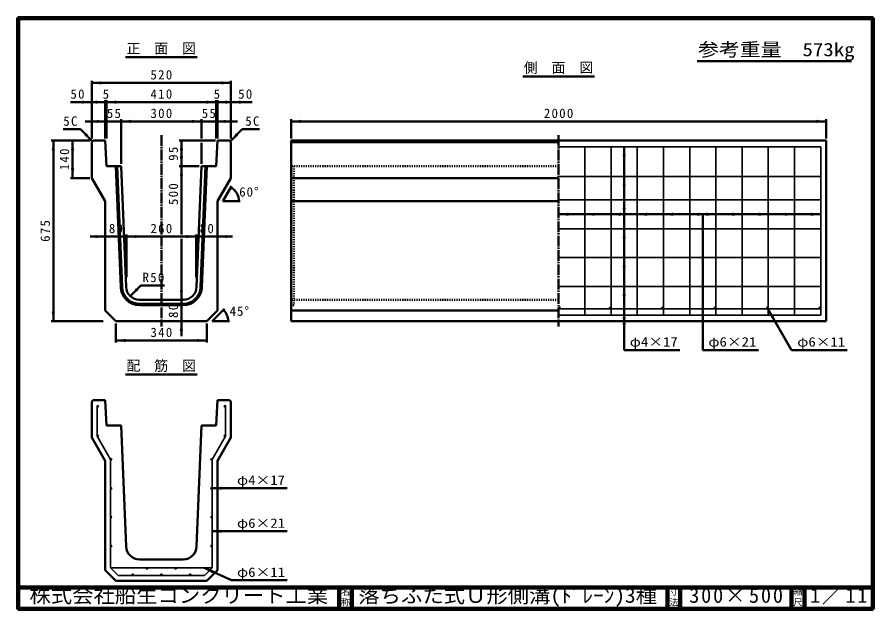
# Model space of a CAD drawing. Units: millimetres, scale not verified. Extents: x 100 to 4105, y 100 to 2870.
import ezdxf
from ezdxf.enums import TextEntityAlignment as Align

# ---------------------------------------------------------------- set-up
doc = ezdxf.new("R2010")
doc.units = ezdxf.units.MM
doc.header["$LTSCALE"] = 5
doc.linetypes.add('USER1', pattern=[13.4, 10, -1.2, 1, -1.2])
doc.linetypes.add('USER2', pattern=[2.2, 1, -1.2])
doc.layers.add('V-nasSTD', color=7, linetype='Continuous', lineweight=50)
doc.styles.add('ＭＳ ゴシック', font='')
doc.styles.get('ＭＳ ゴシック').set_extended_font_data('MS Gothic')

msp = doc.modelspace()

# ---------------------------------------------------------------- hatches: boundary and pattern name
at = {"layer": 'V-nasSTD'}
for points in [[(494.232, 2570.218), (449.232, 2562.718), (494.232, 2555.218)], [(1054.232, 2555.218), (1099.232, 2562.718), (1054.232, 2570.218)], [(404.232, 2465.218), (449.232, 2472.718), (404.232, 2480.218)], [(466.732, 2465.218), (511.732, 2472.718), (466.732, 2480.218)], [(562.982, 2480.218), (517.982, 2472.718), (562.982, 2465.218)], [(985.482, 2465.218), (1030.482, 2472.718), (985.482, 2480.218)], [(1081.732, 2465.218), (1036.732, 2472.718), (1081.732, 2480.218)], [(1144.232, 2465.218), (1099.232, 2472.718), (1144.232, 2480.218)], [(472.982, 2375.218), (517.982, 2382.718), (472.982, 2390.218)], [(631.732, 2390.218), (586.732, 2382.718), (631.732, 2375.218)], [(916.732, 2375.218), (961.732, 2382.718), (916.732, 2390.218)], [(1075.482, 2375.218), (1030.482, 2382.718), (1075.482, 2390.218)], [(1426.467, 2390.218), (1381.467, 2382.718), (1426.467, 2375.218)], [(3836.467, 2375.218), (3881.467, 2382.718), (3836.467, 2390.218)], [(425.841, 2326.716), (452.357, 2289.593), (415.234, 2316.11)], [(1122.624, 2326.716), (1096.107, 2289.593), (1133.23, 2316.11)], [(276.732, 2247.718), (269.232, 2292.718), (261.732, 2247.718)], [(366.732, 2247.718), (359.232, 2292.718), (351.732, 2247.718)], [(875.482, 2247.718), (867.982, 2292.718), (860.482, 2247.718)], [(2930.217, 2219.417), (2937.717, 2264.417), (2945.217, 2219.417)], [(860.482, 2218.968), (867.982, 2173.968), (875.482, 2218.968)], [(351.732, 2162.718), (359.232, 2117.718), (366.732, 2162.718)], [(875.482, 2128.968), (867.982, 2173.968), (860.482, 2128.968)], [(2930.217, 2080.221), (2937.717, 2125.221), (2945.217, 2080.221)], [(2930.217, 1971.164), (2937.717, 2016.164), (2945.217, 1971.164)], [(2676.467, 1941.214), (2631.467, 1948.714), (2676.467, 1956.214)], [(2798.967, 1941.214), (2753.967, 1948.714), (2798.967, 1956.214)], [(2921.467, 1941.214), (2876.467, 1948.714), (2921.467, 1956.214)], [(3043.967, 1941.214), (2998.967, 1948.714), (3043.967, 1956.214)], [(3166.467, 1941.214), (3121.467, 1948.714), (3166.467, 1956.214)], [(3288.967, 1941.214), (3243.967, 1948.714), (3288.967, 1956.214)], [(3321.467, 1956.214), (3366.467, 1948.714), (3321.467, 1941.214)], [(3443.967, 1956.214), (3488.967, 1948.714), (3443.967, 1941.214)], [(3566.467, 1956.214), (3611.467, 1948.714), (3566.467, 1941.214)], [(3688.967, 1956.214), (3733.967, 1948.714), (3688.967, 1941.214)], [(3811.467, 1956.214), (3856.467, 1948.714), (3811.467, 1941.214)], [(466.732, 1837.041), (511.732, 1844.541), (466.732, 1852.041)], [(656.732, 1852.041), (611.732, 1844.541), (656.732, 1837.041)], [(891.732, 1837.041), (936.732, 1844.541), (891.732, 1852.041)], [(1081.732, 1852.041), (1036.732, 1844.541), (1081.732, 1837.041)], [(2930.217, 1836.264), (2937.717, 1881.264), (2945.217, 1836.264)], [(2930.217, 1701.364), (2937.717, 1746.364), (2945.217, 1701.364)], [(655.346, 1603.189), (628.83, 1566.066), (665.953, 1592.582)], [(2930.217, 1566.464), (2937.717, 1611.464), (2945.217, 1566.464)], [(860.482, 1593.968), (867.982, 1548.968), (875.482, 1593.968)], [(261.732, 1493.968), (269.232, 1448.968), (276.732, 1493.968)], [(2635.217, 1506.323, -1), (2635.217, 1513.823, -1)], [(2872.717, 1506.323, 1), (2872.717, 1513.823, 1)], [(2930.217, 1461.323), (2937.717, 1506.323), (2945.217, 1461.323)], [(3117.717, 1506.323, 1), (3117.717, 1513.823, 1)], [(3362.717, 1506.323, 1), (3362.717, 1513.823, 1)], [(3607.717, 1506.323, 1), (3607.717, 1513.823, 1)], [(3625.597, 1464.105), (3609.592, 1506.826), (3638.588, 1471.605)], [(3852.717, 1506.323, 1), (3852.717, 1513.823, 1)], [(875.482, 1403.968), (867.982, 1448.968), (860.482, 1403.968)], [(2930.217, 1431.968), (2937.717, 1476.968), (2945.217, 1431.968)], [(606.732, 1366.468), (561.732, 1358.968), (606.732, 1351.468)], [(941.732, 1351.468), (986.732, 1358.968), (941.732, 1366.468)], [(474.232, 1051.431, 1), (480.232, 1051.431, 1)], [(1074.232, 1051.431, 1), (1068.232, 1051.431, 1)], [(474.232, 912.235, 0.06555), (474.334, 911.458, 0.06554), (474.634, 910.735, 0.87698), (480.13, 913.011, 0.87698)], [(1073.83, 910.735, 0.06554), (1074.13, 911.458, 0.06555), (1074.232, 912.235, 0.87698), (1068.334, 913.011, 0.87698)], [(536.732, 803.177, 1), (542.732, 803.177, 0.41421), (539.732, 806.177, 0.41421)], [(1011.732, 803.177, 1), (1005.732, 803.177, 1)], [(536.732, 668.277, 1), (542.732, 668.277, 1)], [(1011.732, 668.277, 1), (1005.732, 668.277, 1)], [(1056.732, 675.777), (1011.732, 668.277), (1056.732, 660.777)], [(536.732, 533.377, 1), (542.732, 533.377, 1)], [(1011.732, 533.377, 1), (1005.732, 533.377, 1)], [(1056.732, 474.856), (1011.732, 467.356), (1056.732, 459.856)], [(536.732, 398.477, 1), (542.732, 398.477, 1)], [(1011.732, 398.477, 1), (1005.732, 398.477, 1)], [(707.16, 290.337, 1), (707.16, 296.337, 1)], [(841.304, 290.337, 1), (841.304, 296.337, 1)], [(1011.987, 270.845), (1018.209, 284.494), (1003.77, 288.375), (974.153, 296.337), (996.604, 281.21)], [(640.088, 260.982, 1), (640.088, 266.982, 1)], [(774.232, 260.982, 1), (774.232, 266.982, 1)], [(908.376, 260.982, 1), (908.376, 266.982, 1)]]:
    msp.add_hatch(color=256, dxfattribs=at).paths.add_polyline_path(points)

# ---------------------------------------------------------------- linework, layer by layer
at = {"layer": 'V-nasSTD', "lineweight": 100}
for p, q in [((105, 2865), (105, 105)), ((4100, 2865), (105, 2865)), ((4100, 105), (4100, 2865)), ((105, 205), (4100, 205)), ((1605, 205), (1605, 105)), ((1665, 205), (1665, 105)), ((3140, 205), (3140, 105)), ((3200, 205), (3200, 105)), ((3720, 205), (3720, 105)), ((3780, 205), (3780, 105)), ((105, 105), (4100, 105))]:
    msp.add_line(p, q, dxfattribs=at)
at = {"layer": 'V-nasSTD'}
for p, q in [((607.232, 2682.718), (941.232, 2682.718)), ((3278.536, 2664.753), (4000.536, 2664.753)), ((449.232, 2572.718), (449.232, 2302.718)), ((1099.232, 2572.718), (1099.232, 2302.718)), ((2464.467, 2592.718), (2798.467, 2592.718)), ((1099.232, 2562.718), (449.232, 2562.718)), ((449.232, 2472.718), (349.232, 2472.718)), ((511.732, 2472.718), (449.232, 2472.718)), ((511.732, 2482.718), (511.732, 2302.718)), ((517.982, 2472.718), (511.732, 2472.718)), ((517.982, 2482.718), (517.982, 2302.718)), ((1030.482, 2472.718), (517.982, 2472.718)), ((1030.482, 2482.718), (1030.482, 2302.718)), ((1030.482, 2472.718), (1036.732, 2472.718)), ((1036.732, 2482.718), (1036.732, 2302.718)), ((1036.732, 2472.718), (1099.232, 2472.718)), ((1099.232, 2472.718), (1199.232, 2472.718)), ((517.982, 2382.718), (417.982, 2382.718)), ((586.732, 2382.718), (517.982, 2382.718)), ((586.732, 2392.718), (586.732, 2183.968)), ((961.732, 2382.718), (586.732, 2382.718)), ((961.732, 2392.718), (961.732, 2302.718)), ((961.732, 2382.718), (1030.482, 2382.718)), ((1030.482, 2382.718), (1130.482, 2382.718)), ((1381.467, 2392.718), (1381.467, 2302.718)), ((3881.467, 2382.718), (1381.467, 2382.718)), ((3881.467, 2392.718), (3881.467, 2302.718)), ((395.789, 2346.162), (315.789, 2346.162)), ((452.357, 2289.593), (395.789, 2346.162)), ((1096.107, 2289.593), (1152.676, 2346.162)), ((1152.676, 2346.162), (1232.676, 2346.162)), ((259.232, 2292.718), (439.232, 2292.718)), ((269.232, 2292.718), (269.232, 1448.968)), ((359.232, 2292.718), (359.232, 2117.718)), ((449.232, 2286.468), (455.482, 2292.718)), ((449.232, 2286.468), (449.232, 2117.718)), ((511.732, 2292.718), (455.482, 2292.718)), ((511.732, 2292.718), (517.982, 2173.968)), ((857.982, 2292.718), (1026.732, 2292.718)), ((867.982, 2292.718), (867.982, 2173.968)), ((1036.732, 2292.718), (1030.482, 2173.968)), ((1036.732, 2292.718), (1092.982, 2292.718)), ((1099.232, 2286.468), (1092.982, 2292.718)), ((1099.232, 2117.718), (1099.232, 2286.468)), ((1381.467, 2292.718), (1381.467, 1448.968)), ((3881.467, 2292.718), (1381.467, 2292.718)), ((2631.467, 2286.468), (1381.467, 2286.468)), ((3881.467, 1448.968), (3881.467, 2292.718)), ((961.732, 2282.718), (961.732, 2183.968)), ((2937.717, 2264.417), (2937.717, 1314.417)), ((586.732, 2173.968), (517.982, 2173.968)), ((561.712, 2173.968), (584.352, 1607.971)), ((567.967, 2173.968), (590.597, 1608.221)), ((586.732, 2173.968), (609.332, 1608.97)), ((857.982, 2173.968), (951.732, 2173.968)), ((867.982, 2173.968), (867.982, 1854.541)), ((939.132, 1608.97), (961.732, 2173.968)), ((957.867, 1608.221), (980.497, 2173.968)), ((1030.482, 2173.968), (961.732, 2173.968)), ((964.112, 1607.971), (986.752, 2173.968)), ((349.232, 2117.718), (439.232, 2117.718)), ((449.232, 2117.718), (511.732, 2009.465)), ((1036.732, 2009.465), (1099.232, 2117.718)), ((2631.467, 2117.718), (1381.467, 2117.718)), ((1061.732, 2009.465), (1102.482, 2080.046)), ((511.732, 2009.465), (511.732, 1498.968)), ((1036.732, 1498.968), (1036.732, 2009.465)), ((1061.732, 2009.465), (1143.232, 2009.465)), ((2631.467, 2009.465), (1381.467, 2009.465)), ((3856.467, 1948.714), (2631.467, 1948.714)), ((3305.217, 1948.714), (3305.217, 1314.417)), ((511.732, 1844.541), (441.732, 1844.541)), ((511.732, 1844.541), (611.732, 1844.541)), ((611.732, 1854.541), (611.732, 1654.541)), ((611.732, 1844.541), (936.732, 1844.541)), ((936.732, 1854.541), (936.732, 1654.541)), ((936.732, 1844.541), (1036.732, 1844.541)), ((1036.732, 1844.541), (1106.732, 1844.541)), ((867.982, 1834.541), (867.982, 1548.968)), ((628.83, 1566.066), (678.327, 1615.563)), ((788.327, 1615.563), (678.327, 1615.563)), ((671.782, 1548.968), (876.682, 1548.968)), ((671.782, 1530.218), (876.682, 1530.218)), ((671.782, 1523.968), (876.682, 1523.968)), ((867.982, 1548.968), (867.982, 1448.968)), ((511.732, 1498.968), (561.732, 1448.968)), ((986.732, 1448.968), (1036.732, 1498.968)), ((1069.185, 1506.42), (1011.732, 1448.968)), ((2631.467, 1498.968), (1381.467, 1498.968)), ((3720.68, 1314.417), (3609.592, 1506.826)), ((259.232, 1448.968), (501.732, 1448.968)), ((561.732, 1448.968), (986.732, 1448.968)), ((867.982, 1448.968), (867.982, 1378.968)), ((1011.732, 1448.968), (1092.982, 1448.968)), ((1381.467, 1448.968), (3881.467, 1448.968)), ((561.732, 1438.968), (561.732, 1348.968)), ((986.732, 1438.968), (986.732, 1348.968)), ((561.732, 1358.968), (986.732, 1358.968)), ((3197.717, 1314.417), (2937.717, 1314.417)), ((3565.217, 1314.417), (3305.217, 1314.417)), ((3980.68, 1314.417), (3720.68, 1314.417)), ((607.232, 1199.732), (941.232, 1199.732)), ((449.232, 1073.482), (455.482, 1079.732)), ((449.232, 1073.482), (449.232, 904.732)), ((511.732, 1079.732), (455.482, 1079.732)), ((511.732, 1079.732), (517.982, 960.982)), ((1036.732, 1079.732), (1030.482, 960.982)), ((1036.732, 1079.732), (1092.982, 1079.732)), ((1099.232, 1073.482), (1092.982, 1079.732)), ((1099.232, 904.732), (1099.232, 1073.482)), ((586.732, 960.982), (517.982, 960.982)), ((586.732, 960.982), (609.332, 395.984)), ((939.132, 395.984), (961.732, 960.982)), ((1030.482, 960.982), (961.732, 960.982)), ((449.232, 904.732), (511.732, 796.479)), ((1036.732, 796.479), (1099.232, 904.732)), ((511.732, 796.479), (511.732, 285.982)), ((1036.732, 285.982), (1036.732, 796.479)), ((1011.732, 668.277), (1361.732, 668.277)), ((1011.732, 467.356), (1361.732, 467.356)), ((671.782, 335.982), (876.682, 335.982)), ((511.732, 285.982), (561.732, 235.982)), ((1101.732, 238.171), (974.153, 296.337)), ((986.732, 235.982), (1036.732, 285.982)), ((561.732, 235.982), (986.732, 235.982)), ((1361.732, 238.171), (1101.732, 238.171))]:
    msp.add_line(p, q, dxfattribs=at)
at = {"layer": 'V-nasSTD', "linetype": 'USER1'}
for p, q in [((774.232, 2317.718), (774.232, 1423.968)), ((2631.467, 2317.718), (2631.467, 1423.968))]:
    msp.add_line(p, q, dxfattribs=at)
at = {"layer": 'V-nasSTD', "lineweight": 35}
for p, q in [((3856.467, 2264.417), (2631.467, 2264.417)), ((2753.967, 2264.417), (2753.967, 1476.968)), ((2876.467, 2264.417), (2876.467, 1476.968)), ((2998.967, 2264.417), (2998.967, 1476.968)), ((3121.467, 2264.417), (3121.467, 1476.968)), ((3243.967, 2264.417), (3243.967, 1476.968)), ((3366.467, 2264.417), (3366.467, 1476.968)), ((3488.967, 2264.417), (3488.967, 1476.968)), ((3611.467, 2264.417), (3611.467, 1476.968)), ((3733.967, 2264.417), (3733.967, 1476.968)), ((3856.467, 2264.417), (3856.467, 1476.968)), ((3856.467, 2125.221), (2631.467, 2125.221)), ((3856.467, 2016.164), (2631.467, 2016.164)), ((3856.467, 1881.264), (2631.467, 1881.264)), ((3856.467, 1746.364), (2631.467, 1746.364)), ((3856.467, 1611.464), (2631.467, 1611.464)), ((3856.467, 1506.323), (2631.467, 1506.323)), ((3856.467, 1476.968), (2631.467, 1476.968)), ((474.232, 1054.431), (474.232, 911.431)), ((1074.232, 911.431), (1074.232, 1054.431)), ((474.232, 911.431), (536.732, 803.177)), ((1011.732, 803.177), (1074.232, 911.431)), ((536.732, 803.177), (536.732, 296.337)), ((1011.732, 296.337), (1011.732, 803.177)), ((536.732, 296.337), (572.087, 260.982)), ((536.732, 296.337), (1011.732, 296.337)), ((976.377, 260.982), (1011.732, 296.337)), ((572.087, 260.982), (976.377, 260.982))]:
    msp.add_line(p, q, dxfattribs=at)
at = {"layer": 'V-nasSTD', "linetype": 'USER2'}
for p, q in [((2631.467, 2173.968), (1381.467, 2173.968)), ((1393.967, 2173.968), (1393.967, 1523.968)), ((2631.467, 1548.968), (1381.467, 1548.968)), ((1393.967, 1523.968), (1381.467, 1523.968))]:
    msp.add_line(p, q, dxfattribs=at)
at = {"layer": 'V-nasSTD', "lineweight": 13}
msp.add_lwpolyline([(100, 100), (100, 2870), (4105, 2870), (4105, 100)], close=True, dxfattribs=at)
at = {"layer": 'V-nasSTD', "lineweight": 35}
for centre, radius in [((2635.217, 1510.073), 3.75), ((2872.717, 1510.073), 3.75), ((3117.717, 1510.073), 3.75), ((3362.717, 1510.073), 3.75), ((3607.717, 1510.073), 3.75), ((3852.717, 1510.073), 3.75), ((477.232, 1051.431), 3), ((1071.232, 1051.431), 3), ((477.232, 912.235), 3), ((1071.232, 912.235), 3), ((539.732, 803.177), 3), ((1008.732, 803.177), 3), ((539.732, 668.277), 3), ((1008.732, 668.277), 3), ((539.732, 533.377), 3), ((1008.732, 533.377), 3), ((539.732, 398.477), 3), ((1008.732, 398.477), 3), ((707.16, 293.337), 3), ((841.304, 293.337), 3), ((640.088, 263.982), 3), ((774.232, 263.982), 3), ((908.376, 263.982), 3)]:
    msp.add_circle(centre, radius, dxfattribs=at)
at = {"layer": 'V-nasSTD'}
for centre, radius, start, end in [((1061.732, 2009.465), 75, 0, 60), ((671.782, 1611.468), 87.5, 182.29061, 270), ((671.782, 1611.468), 81.25, 182.29061, 270), ((671.782, 1611.468), 62.5, 182.29061, 270), ((876.682, 1611.468), 62.5, 270, 357.70939), ((876.682, 1611.468), 81.25, 270, 357.70939), ((876.682, 1611.468), 87.5, 270, 357.70939), ((1011.732, 1448.968), 75, 0, 45), ((671.782, 398.482), 62.5, 182.29061, 270), ((876.682, 398.482), 62.5, 270, 357.70939)]:
    msp.add_arc(centre, radius, start, end, dxfattribs=at)

# ---------------------------------------------------------------- texts
at = {"layer": 'V-nasSTD', "style": 'ＭＳ ゴシック'}
for s, height, p in [('正\u3000面\u3000図', 47.65, (611.228, 2747.718)), ('側\u3000面\u3000図', 47.65, (2468.463, 2657.718)), ('5', 43.99, (499.857, 2532.714)), ('5', 43.99, (1018.607, 2532.714)), ('配\u3000筋\u3000図', 47.65, (611.228, 1264.732)), ('名', 30.79, (1613.982, 200.999)), ('寸', 30.79, (3148.982, 200.999)), ('縮', 30.79, (3728.982, 200.999)), ('称', 30.79, (1613.976, 151.01)), ('法', 30.79, (3148.976, 151.01)), ('尺', 30.79, (3728.976, 151.01))]:
    msp.add_text(s, height=height, dxfattribs=at).set_placement(p, align=Align.TOP_LEFT)
for s, height, width, p in [('参考重量\u3000573kg', 62.32, 1.15, (3282.536, 2749.753)), ('φ4×17', 43.99, 1.15, (2963.717, 1374.417)), ('φ6×21', 43.99, 1.15, (3331.217, 1374.417)), ('φ6×11', 43.99, 1.15, (3746.68, 1374.417)), ('φ4×17', 43.99, 1.15, (1127.732, 728.277)), ('φ6×21', 43.99, 1.15, (1127.732, 527.356)), ('φ6×11', 43.99, 1.15, (1127.732, 298.171)), ('株式会社船生コンクリート工業', 69.65, 1.05, (157.5, 202.5)), ('落ちふた式Ｕ形側溝(ﾄﾞﾚｰﾝ)3種', 69.65, 1.05, (1695, 202.5))]:
    msp.add_text(s, height=height, dxfattribs=dict(at, width=width)).set_placement(p, align=Align.TOP_LEFT)
at = {"layer": 'V-nasSTD', "attachment_point": 1, "style": 'ＭＳ ゴシック'}
for s, insert, char_height in [('\\T1.2;520', (723.245, 2622.718), 43.99), ('\\T1.2;50', (349.232, 2532.718), 43.99), ('\\T1.2;410', (723.245, 2532.718), 43.99), ('\\T1.2;50', (1133.232, 2532.718), 43.99), ('\\T1.2;5C', (315.789, 2406.162), 43.99), ('\\T1.2;55', (519.357, 2442.718), 43.99), ('\\T1.2;300', (723.245, 2442.718), 43.99), ('\\T1.2;55', (963.107, 2442.718), 43.99), ('\\T1.2;5C', (1166.676, 2406.162), 43.99), ('\\T1.2;2000', (2562.362, 2442.718), 43.99), ('\\T1.15;60°', (1138.313, 2075.132), 43.99), ('\\T1.2;80', (528.732, 1904.541), 43.99), ('\\T1.2;260', (723.245, 1904.541), 43.99), ('\\T1.2;80', (953.732, 1904.541), 43.99), ('\\T1.2;R50', (686.327, 1675.563), 43.99), ('\\T1.15;45°', (1093.494, 1517.843), 43.99), ('\\T1.2;340', (723.245, 1418.968), 43.99), ('\\T1.18;300×500', (3241.581, 202.508), 69.65), ('\\T1.16;1／11', (3807.033, 202.582), 69.65)]:
    msp.add_mtext(s, dxfattribs=dict(at, insert=insert, char_height=char_height))
at = {"layer": 'V-nasSTD', "char_height": 43.99, "attachment_point": 1, "rotation": 90, "style": 'ＭＳ ゴシック'}
for s, insert in [('\\T1.2;140', (299.232, 2154.231)), ('\\T1.2;95', (807.982, 2198.622)), ('\\T1.2;500', (807.982, 1991.968)), ('\\T1.2;675', (209.232, 1819.856)), ('\\T1.2;80', (807.982, 1464.247))]:
    msp.add_mtext(s, dxfattribs=dict(at, insert=insert))

doc.saveas('drawing.dxf')
